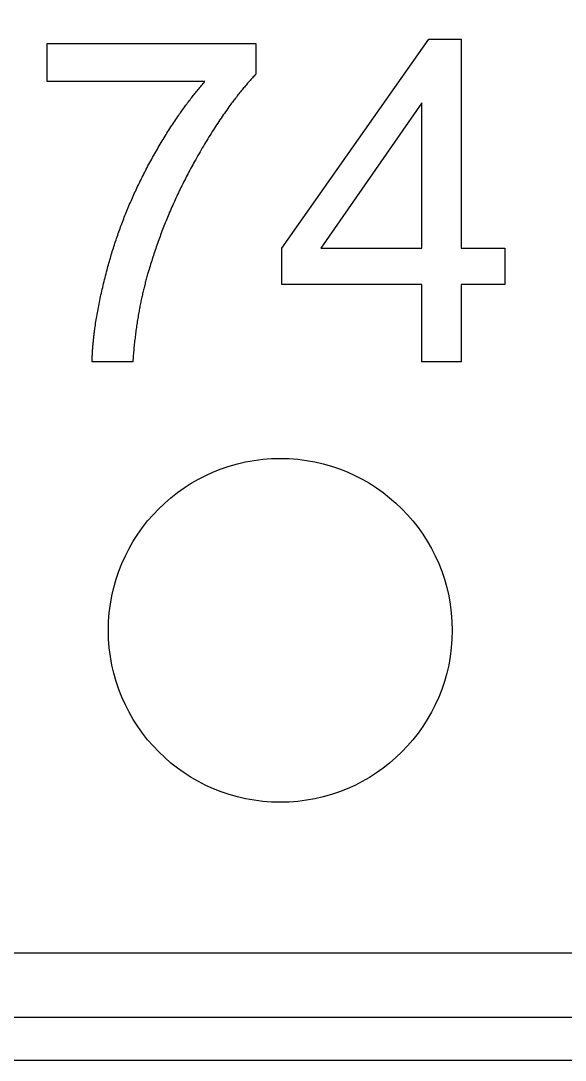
# Model space of a CAD drawing. Extents: x -140 to 139, y -60 to 60.
# Drawn here: x 84.08 to 89.15, y -38 to -28.33 of the extents above; entities that cross this region are included whole.
import ezdxf

# ---------------------------------------------------------------- set-up
doc = ezdxf.new("R2010")
doc.units = 0
doc.layers.add('CUT', color=1, linetype='Continuous')
doc.layers.add('ENGRAVE', color=5, linetype='Continuous')

msp = doc.modelspace()

# ---------------------------------------------------------------- linework, layer by layer
at = {"layer": 'CUT', "color": 1}
msp.add_circle((86.5, -34), 1.6, dxfattribs=at)
at = {"layer": 'ENGRAVE', "color": 5}
for points in [[(100, -22), (60, -22), (60, -38), (100, -38), (100, -22)], [(99.6, -22.4), (60.4, -22.4), (60.4, -37.6), (99.6, -37.6), (99.6, -22.4)]]:
    msp.add_lwpolyline(points, close=True, dxfattribs=at)
for points in [[(86.5147, -30.4441), (87.8837, -28.5)], [(87.8837, -28.5), (88.1845, -28.5)], [(88.1845, -28.5), (88.1845, -30.4441)], [(84.3291, -28.8929), (84.3291, -28.5389)], [(84.3291, -28.5389), (86.2711, -28.5389)], [(86.2711, -28.5389), (86.2711, -28.8254)], [(85.7984, -28.8929), (84.3291, -28.8929)], [(85.2684, -29.6787), (85.2771, -29.6626), (85.2858, -29.6466), (85.2945, -29.6306), (85.3032, -29.6147), (85.3119, -29.5989), (85.3207, -29.5832), (85.3295, -29.5677), (85.3382, -29.5522), (85.3471, -29.5367), (85.3559, -29.5214), (85.3647, -29.5062), (85.3736, -29.491), (85.3825, -29.4759), (85.3914, -29.4609), (85.4003, -29.4461), (85.4093, -29.4313), (85.4182, -29.4166), (85.4272, -29.4019), (85.4362, -29.3874), (85.4452, -29.3729), (85.4543, -29.3585), (85.4633, -29.3442), (85.4724, -29.3301), (85.4814, -29.316), (85.4905, -29.3021), (85.4995, -29.2883), (85.5087, -29.2745), (85.518, -29.2605), (85.5275, -29.2464), (85.5369, -29.2325), (85.5461, -29.2191), (85.5548, -29.2065), (85.5628, -29.195), (85.5703, -29.1843), (85.5774, -29.1741), (85.5846, -29.1641), (85.5919, -29.1538), (85.5994, -29.1434), (85.607, -29.133), (85.6146, -29.1226), (85.6221, -29.1123), (85.6297, -29.1021), (85.6372, -29.0921), (85.6447, -29.082), (85.6523, -29.072), (85.6599, -29.0621), (85.6675, -29.0522), (85.6751, -29.0424), (85.6827, -29.0326), (85.6904, -29.0229), (85.698, -29.0132), (85.7056, -29.0036), (85.7133, -28.9941), (85.721, -28.9846), (85.7287, -28.9752), (85.7364, -28.9658), (85.7441, -28.9565), (85.7518, -28.9472), (85.7596, -28.938), (85.7673, -28.9289), (85.7751, -28.9198), (85.7829, -28.9108), (85.7906, -28.9019), (85.7984, -28.8929)], [(86.2711, -28.8254), (86.2636, -28.8335), (86.2561, -28.8416), (86.2486, -28.8497), (86.2411, -28.8579), (86.2336, -28.8662), (86.2261, -28.8746), (86.2186, -28.883), (86.2111, -28.8915), (86.2036, -28.9001), (86.1961, -28.9088), (86.1886, -28.9175), (86.1811, -28.9263), (86.1736, -28.9351), (86.1661, -28.944), (86.1586, -28.953), (86.1511, -28.9621), (86.1436, -28.9712), (86.1362, -28.9805), (86.1287, -28.9897), (86.1212, -28.999), (86.1138, -29.0084), (86.1063, -29.0178), (86.0988, -29.0274), (86.0913, -29.0371), (86.0837, -29.0469), (86.0761, -29.0569), (86.0686, -29.0667), (86.0614, -29.0762), (86.0544, -29.0855), (86.0473, -29.095), (86.0398, -29.1051), (86.0315, -29.1165), (86.0221, -29.1295), (86.0118, -29.1438), (86.001, -29.1588), (85.9902, -29.174), (85.9796, -29.189), (85.9693, -29.2039), (85.9591, -29.2187), (85.9489, -29.2336), (85.9387, -29.2488), (85.9284, -29.2641), (85.918, -29.2797), (85.9077, -29.2954), (85.8974, -29.3111), (85.8871, -29.327), (85.8768, -29.3431), (85.8665, -29.3592), (85.8562, -29.3755), (85.846, -29.3919), (85.8357, -29.4085), (85.8254, -29.4252), (85.8151, -29.442), (85.8048, -29.459), (85.7946, -29.476), (85.7843, -29.4933), (85.774, -29.5106), (85.7638, -29.5281), (85.7535, -29.5457), (85.7433, -29.5634), (85.733, -29.5814), (85.7228, -29.5994), (85.7125, -29.6176), (85.7023, -29.6357)], [(87.8162, -29.0914), (86.8769, -30.4441)], [(87.8162, -30.4441), (87.8162, -29.0914)], [(84.8878, -30.6446), (84.892, -30.6291), (84.8962, -30.6136), (84.9004, -30.598), (84.9047, -30.5825), (84.9091, -30.5671), (84.9135, -30.5516), (84.918, -30.5362), (84.9226, -30.5208), (84.9272, -30.5054), (84.9318, -30.49), (84.9365, -30.4746), (84.9413, -30.4593), (84.9461, -30.4439), (84.951, -30.4286), (84.9559, -30.4133), (84.9609, -30.398), (84.9659, -30.3828), (84.971, -30.3675), (84.9761, -30.3523), (84.9813, -30.3371), (84.9866, -30.3219), (84.9919, -30.3068), (84.9973, -30.2916), (85.0027, -30.2765), (85.0082, -30.2613), (85.0137, -30.2462), (85.0193, -30.2311), (85.0249, -30.2161), (85.0306, -30.2011), (85.0364, -30.1861), (85.0422, -30.1711), (85.0481, -30.156), (85.054, -30.1409), (85.0601, -30.1257), (85.0662, -30.1105), (85.0724, -30.0953), (85.0787, -30.0802), (85.085, -30.0651), (85.0913, -30.05), (85.0977, -30.0349), (85.1042, -30.0199), (85.1107, -30.0049), (85.1172, -29.9898), (85.1239, -29.9748), (85.1306, -29.9599), (85.1373, -29.9449), (85.1441, -29.93), (85.151, -29.915), (85.1579, -29.9001), (85.1649, -29.8852), (85.1719, -29.8704), (85.179, -29.8555), (85.1861, -29.8407), (85.1933, -29.8259), (85.2006, -29.8111), (85.2079, -29.7963), (85.2152, -29.7815), (85.2227, -29.7668), (85.2301, -29.7521), (85.2377, -29.7374), (85.2453, -29.7227), (85.253, -29.708), (85.2607, -29.6934), (85.2684, -29.6787)], [(85.7023, -29.6357), (85.6934, -29.6519), (85.6846, -29.668), (85.6758, -29.6841), (85.667, -29.7003), (85.6584, -29.7165), (85.6498, -29.7326), (85.6413, -29.7488), (85.6328, -29.7651), (85.6245, -29.7813), (85.6161, -29.7975), (85.6079, -29.8138), (85.5997, -29.8301), (85.5916, -29.8464), (85.5835, -29.8627), (85.5755, -29.879), (85.5676, -29.8953), (85.5597, -29.9116), (85.5519, -29.928), (85.5441, -29.9444), (85.5365, -29.9608), (85.5289, -29.9772), (85.5213, -29.9936), (85.5138, -30.01), (85.5064, -30.0265), (85.4991, -30.0429), (85.4918, -30.0594), (85.4846, -30.0759), (85.4774, -30.0924), (85.4702, -30.109), (85.4632, -30.1257), (85.4562, -30.1422), (85.4494, -30.1586), (85.4427, -30.1747), (85.4362, -30.1907), (85.4298, -30.2065), (85.4234, -30.2224), (85.4171, -30.2384), (85.4108, -30.2544), (85.4046, -30.2704), (85.3984, -30.2865), (85.3923, -30.3025), (85.3863, -30.3186), (85.3803, -30.3347), (85.3744, -30.3507), (85.3685, -30.3668), (85.3627, -30.383), (85.357, -30.3991), (85.3513, -30.4152), (85.3456, -30.4314), (85.3401, -30.4475), (85.3346, -30.4637), (85.3291, -30.4799), (85.3237, -30.4961), (85.3184, -30.5124), (85.3131, -30.5286), (85.3079, -30.5448), (85.3028, -30.5611), (85.2977, -30.5774), (85.2927, -30.5937), (85.2877, -30.61), (85.2828, -30.6263), (85.278, -30.6426), (85.2732, -30.659), (85.2684, -30.6753)], [(86.5147, -30.7817), (86.5147, -30.4441)], [(86.8769, -30.4441), (87.8162, -30.4441)], [(88.1845, -30.4441), (88.5897, -30.4441)], [(88.5897, -30.4441), (88.5897, -30.7817)], [(84.7486, -31.5), (84.7488, -31.491), (84.7491, -31.4819), (84.7493, -31.4728), (84.7496, -31.4637), (84.7499, -31.4545), (84.7503, -31.4453), (84.7507, -31.436), (84.7512, -31.4267), (84.7517, -31.4173), (84.7522, -31.4079), (84.7528, -31.3984), (84.7534, -31.3889), (84.7541, -31.3793), (84.7548, -31.3697), (84.7556, -31.36), (84.7563, -31.3503), (84.7572, -31.3405), (84.758, -31.3307), (84.759, -31.3209), (84.7599, -31.311), (84.7609, -31.3011), (84.7619, -31.2912), (84.763, -31.2811), (84.7641, -31.2709), (84.7653, -31.2606), (84.7665, -31.2502), (84.7678, -31.24), (84.769, -31.2301), (84.7702, -31.2206), (84.7714, -31.211), (84.7728, -31.2005), (84.7745, -31.1885), (84.7765, -31.1746), (84.7788, -31.1591), (84.7812, -31.1428), (84.7838, -31.1262), (84.7863, -31.11), (84.789, -31.094), (84.7916, -31.0782), (84.7944, -31.0623), (84.7973, -31.0462), (84.8003, -31.0298), (84.8033, -31.0133), (84.8065, -30.9967), (84.8097, -30.9801), (84.813, -30.9633), (84.8164, -30.9465), (84.8199, -30.9296), (84.8235, -30.9125), (84.8272, -30.8954), (84.831, -30.8781), (84.8348, -30.8608), (84.8387, -30.8433), (84.8428, -30.8258), (84.8469, -30.8081), (84.8511, -30.7903), (84.8553, -30.7725), (84.8597, -30.7545), (84.8642, -30.7365), (84.8687, -30.7183), (84.8734, -30.7), (84.8781, -30.6816), (84.883, -30.6631), (84.8878, -30.6446)], [(85.2684, -30.6753), (85.2652, -30.6863), (85.2621, -30.6973), (85.2589, -30.7084), (85.2558, -30.7194), (85.2527, -30.7305), (85.2497, -30.7417), (85.2467, -30.7529), (85.2437, -30.7641), (85.2408, -30.7753), (85.2379, -30.7866), (85.235, -30.7978), (85.2322, -30.8092), (85.2294, -30.8205), (85.2267, -30.8319), (85.2239, -30.8433), (85.2212, -30.8548), (85.2186, -30.8662), (85.2159, -30.8778), (85.2133, -30.8893), (85.2108, -30.9008), (85.2083, -30.9124), (85.2058, -30.924), (85.2033, -30.9357), (85.2009, -30.9474), (85.1985, -30.9592), (85.1961, -30.971), (85.1938, -30.9828), (85.1915, -30.9945), (85.1893, -31.006), (85.1872, -31.0176), (85.185, -31.0295), (85.1827, -31.042), (85.1804, -31.0552), (85.178, -31.0689), (85.1756, -31.0829), (85.1733, -31.097), (85.171, -31.111), (85.1688, -31.1249), (85.1667, -31.1388), (85.1646, -31.1527), (85.1625, -31.1667), (85.1605, -31.1807), (85.1585, -31.1948), (85.1566, -31.209), (85.1547, -31.2232), (85.1528, -31.2374), (85.151, -31.2516), (85.1493, -31.2659), (85.1476, -31.2802), (85.1459, -31.2946), (85.1443, -31.309), (85.1427, -31.3235), (85.1412, -31.338), (85.1397, -31.3525), (85.1382, -31.3671), (85.1368, -31.3817), (85.1355, -31.3963), (85.1342, -31.411), (85.1329, -31.4257), (85.1317, -31.4405), (85.1305, -31.4553), (85.1294, -31.4702), (85.1283, -31.4851), (85.1272, -31.5)], [(87.8162, -30.7817), (86.5147, -30.7817)], [(87.8162, -31.5), (87.8162, -30.7817)], [(88.5897, -30.7817), (88.1845, -30.7817)], [(88.1845, -30.7817), (88.1845, -31.5)], [(85.1272, -31.5), (84.7486, -31.5)], [(88.1845, -31.5), (87.8162, -31.5)], [(61, -37), (99, -37)]]:
    msp.add_lwpolyline(points, dxfattribs=at)

doc.saveas('drawing.dxf')
